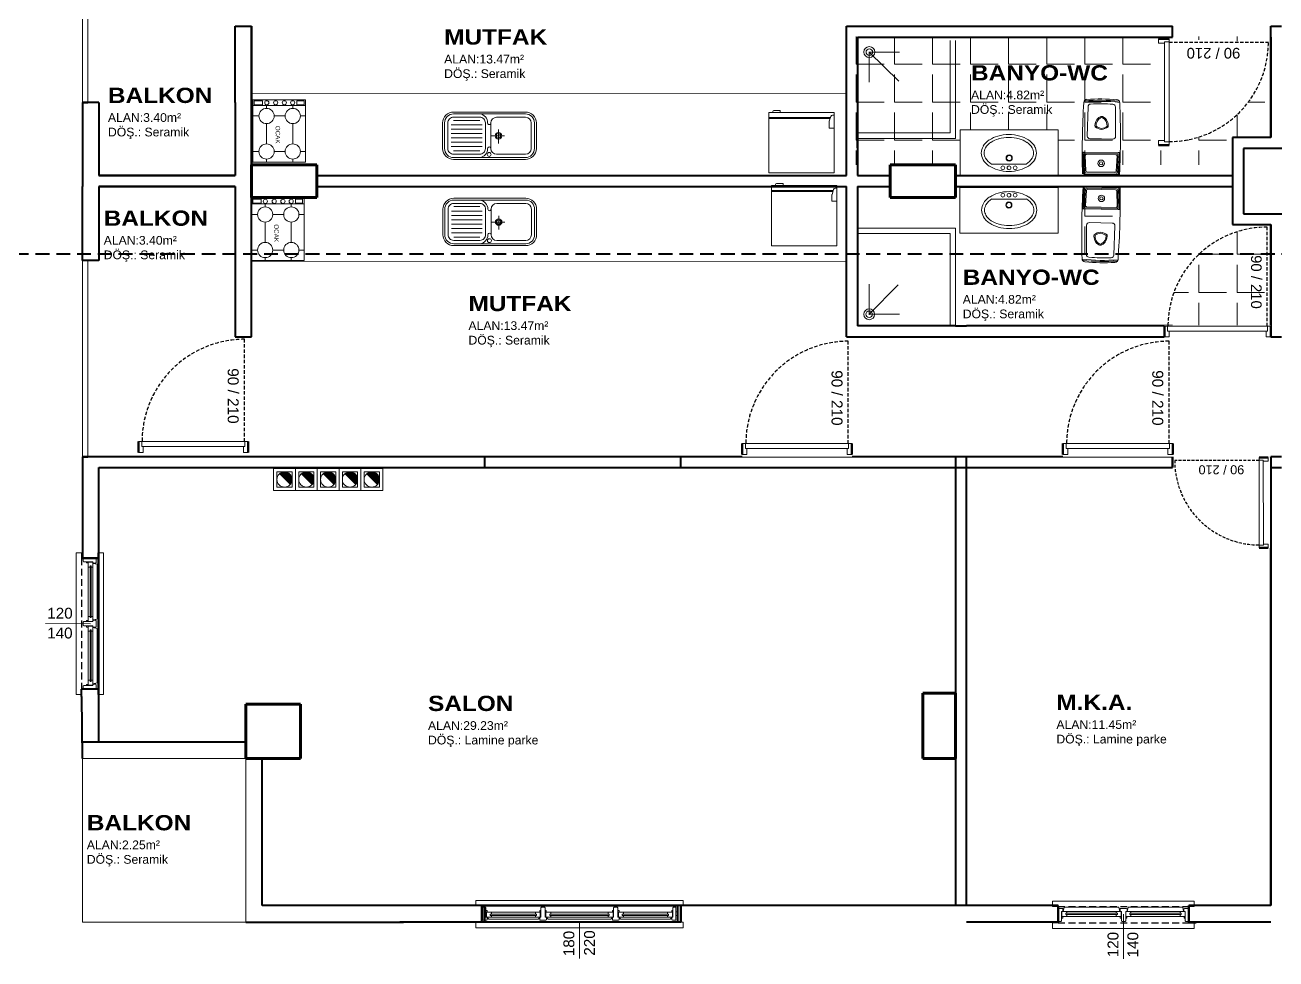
# Model space of a CAD drawing. Header units: millimetres. Extents: x 768 to 14077, y 324 to 18132.
# Drawn here: x 1511 to 2658, y 16490 to 17347 of the extents above; entities that cross this region are included whole.
import ezdxf

# ---------------------------------------------------------------- set-up
doc = ezdxf.new("R2010")
doc.units = ezdxf.units.MM
doc.set_wipeout_variables(frame=1)
for name, pattern in [('DASHDOT', [25.4, 12.7, -6.35, 0, -6.35]), ('HIDDEN', [9.525, 6.35, -3.175]), ('HIDDEN2', [4.7625, 3.175, -1.5875]), ('HIDDENX2', [19.05, 12.7, -6.35])]:
    doc.linetypes.add(name, pattern=pattern)
for name, color, linetype, lineweight in [('DUV', 41, 'Continuous', 50), ('KAPI', 30, 'Continuous', 20), ('SEM_DUVAR1', 136, 'Continuous', 40), ('SEM_KESİK1', 254, 'HIDDENX2', 40), ('SEM_KOLON1', 244, 'Continuous', 60), ('SEM_PENCERE', 133, 'Continuous', 13), ('SEM_TARAMA', 253, 'Continuous', 5), ('SEM_TEFRIS', 225, 'Continuous', 9), ('SEM_YAZI2', 53, 'Continuous', 9), ('ıslak', 190, 'Continuous', 9)]:
    doc.layers.add(name, color=color, linetype=linetype, lineweight=lineweight)
for name, color, linetype in [('KAPI-AC', 9, 'HIDDEN'), ('SANAL', 11, 'HIDDEN'), ('TEXT', 7, 'Continuous')]:
    doc.layers.add(name, color=color, linetype=linetype)
doc.styles.add('KAPıNO', font='arial.ttf')
doc.styles.add('ROMANC', font='arial.ttf', dxfattribs={"height": 0.1})
doc.styles.get("Standard").update_dxf_attribs({"font": 'arial.ttf'})
doc.styles.add('XREF1$0$T4', font='arial.ttf')
pattern_1 = [(0, (-101.855, 15739.52), (0, 34.925), [25.4, -9.525]), (90, (-101.855, 15739.52), (-34.925, 2e-15), [25.4, -9.525])]

# ---------------------------------------------------------------- blocks, each defined once
blk = doc.blocks.new('*U608')
at = {"layer": 'TEXT', "style": 'KAPıNO'}
blk.add_attdef('KB', (8.6, -76.9), '', height=10, rotation=90, dxfattribs=at)
blk.add_wipeout([(-10, -11), (90, -11), (90, 2), (-10, 2)]).dxf.layer = 'KAPI'
at = {"layer": 'DUV'}
for p, q in [((-10, -10), (-10, 0)), ((90, -10), (90, 0))]:
    blk.add_line(p, q, dxfattribs=at)
at = {"layer": 'KAPI'}
for points in [[(-10, 0), (-10, -10), (-7, -10), (-7, -5.5), (-5.7, -5.5), (-5.7, 0)], [(90, 0), (90, -10), (87, -10), (87, -5.5), (85.7, -5.5), (85.7, 0)]]:
    blk.add_lwpolyline(points, close=True, dxfattribs=at)
blk.add_lwpolyline([(-7, -5.5), (-7, -10), (87, -10), (87, -5.5), (-7, -5.5)], dxfattribs=at)
at = {"layer": 'KAPI-AC', "linetype": 'HIDDEN2'}
blk.add_lwpolyline([(-6.7, -10), (-6.7, -103.3, 0.414214), (86.7, -10)], format="xyb", dxfattribs=at)
blk = doc.blocks.new('*U588')
at = {"layer": 'TEXT', "style": 'KAPıNO'}
blk.add_attdef('KB', (8.6, -76.9), '', height=10, rotation=90, dxfattribs=at)
blk.add_wipeout([(-10, -11), (90, -11), (90, 2), (-10, 2)]).dxf.layer = 'KAPI'
at = {"layer": 'DUV'}
for p, q in [((-10, -10), (-10, 0)), ((90, -10), (90, 0))]:
    blk.add_line(p, q, dxfattribs=at)
at = {"layer": 'KAPI'}
for points in [[(-10, 0), (-10, -10), (-7, -10), (-7, -5.5), (-5.7, -5.5), (-5.7, 0)], [(90, 0), (90, -10), (87, -10), (87, -5.5), (85.7, -5.5), (85.7, 0)]]:
    blk.add_lwpolyline(points, close=True, dxfattribs=at)
blk.add_lwpolyline([(-7, -5.5), (-7, -10), (87, -10), (87, -5.5), (-7, -5.5)], dxfattribs=at)
at = {"layer": 'KAPI-AC', "linetype": 'HIDDEN2'}
blk.add_lwpolyline([(-6.7, -10), (-6.7, -103.3, 0.414214), (86.7, -10)], format="xyb", dxfattribs=at)
blk = doc.blocks.new('*U594')
at = {"layer": 'TEXT', "style": 'KAPıNO'}
blk.add_attdef('KB', (81.4, 16.5), '', height=10, rotation=90, dxfattribs=at)
blk.add_wipeout([(90, 1), (-10, 1), (-10, -12), (90, -12)]).dxf.layer = 'KAPI'
at = {"layer": 'DUV'}
for p, q in [((-10, 0), (-10, -10)), ((90, 0), (90, -10))]:
    blk.add_line(p, q, dxfattribs=at)
at = {"layer": 'KAPI'}
for points in [[(-10, -10), (-10, 0), (-7, 0), (-7, -4.5), (-5.7, -4.5), (-5.7, -10)], [(90, -10), (90, 0), (87, 0), (87, -4.5), (85.7, -4.5), (85.7, -10)]]:
    blk.add_lwpolyline(points, close=True, dxfattribs=at)
blk.add_lwpolyline([(87, -4.5), (87, 0), (-7, 0), (-7, -4.5), (87, -4.5)], dxfattribs=at)
at = {"layer": 'KAPI-AC', "linetype": 'HIDDEN2'}
blk.add_lwpolyline([(86.7, 0), (86.7, 93.3, 0.414214), (-6.7, 0)], format="xyb", dxfattribs=at)
blk = doc.blocks.new('*U599')
at = {"layer": 'TEXT', "style": 'KAPıNO'}
blk.add_attdef('KB', (8.6, -76.9), '', height=10, rotation=90, dxfattribs=at)
blk.add_wipeout([(-10, -11), (90, -11), (90, 2), (-10, 2)]).dxf.layer = 'KAPI'
at = {"layer": 'DUV'}
for p, q in [((-10, -10), (-10, 0)), ((90, -10), (90, 0))]:
    blk.add_line(p, q, dxfattribs=at)
at = {"layer": 'KAPI'}
for points in [[(-10, 0), (-10, -10), (-7, -10), (-7, -5.5), (-5.7, -5.5), (-5.7, 0)], [(90, 0), (90, -10), (87, -10), (87, -5.5), (85.7, -5.5), (85.7, 0)]]:
    blk.add_lwpolyline(points, close=True, dxfattribs=at)
blk.add_lwpolyline([(-7, -5.5), (-7, -10), (87, -10), (87, -5.5), (-7, -5.5)], dxfattribs=at)
at = {"layer": 'KAPI-AC', "linetype": 'HIDDEN2'}
blk.add_lwpolyline([(-6.7, -10), (-6.7, -103.3, 0.414214), (86.7, -10)], format="xyb", dxfattribs=at)
blk = doc.blocks.new('*U122')
at = {"layer": 'TEXT', "style": 'KAPıNO'}
blk.add_attdef('KB', (8.6, -76.9), '', height=10, rotation=90, dxfattribs=at)
blk.add_wipeout([(-10, -11), (90, -11), (90, 2), (-10, 2)]).dxf.layer = 'KAPI'
at = {"layer": 'DUV'}
for p, q in [((-10, -10), (-10, 0)), ((90, -10), (90, 0))]:
    blk.add_line(p, q, dxfattribs=at)
at = {"layer": 'KAPI'}
for points in [[(-10, 0), (-10, -10), (-7, -10), (-7, -5.5), (-5.7, -5.5), (-5.7, 0)], [(90, 0), (90, -10), (87, -10), (87, -5.5), (85.7, -5.5), (85.7, 0)]]:
    blk.add_lwpolyline(points, close=True, dxfattribs=at)
blk.add_lwpolyline([(-7, -5.5), (-7, -10), (87, -10), (87, -5.5), (-7, -5.5)], dxfattribs=at)
at = {"layer": 'KAPI-AC', "linetype": 'HIDDEN2'}
blk.add_lwpolyline([(-6.7, -10), (-6.7, -103.3, 0.414214), (86.7, -10)], format="xyb", dxfattribs=at)
blk = doc.blocks.new('*U584')
at = {"layer": 'TEXT', "style": 'KAPıNO'}
blk.add_attdef('KB', (81.4, -76.9), '', height=10, rotation=90, dxfattribs=at)
blk.add_wipeout([(90, -11), (-10, -11), (-10, 2), (90, 2)]).dxf.layer = 'KAPI'
at = {"layer": 'DUV'}
for p, q in [((-10, -10), (-10, 0)), ((90, -10), (90, 0))]:
    blk.add_line(p, q, dxfattribs=at)
at = {"layer": 'KAPI'}
for points in [[(90, 0), (90, -10), (87, -10), (87, -5.5), (85.7, -5.5), (85.7, 0)], [(-10, 0), (-10, -10), (-7, -10), (-7, -5.5), (-5.7, -5.5), (-5.7, 0)]]:
    blk.add_lwpolyline(points, close=True, dxfattribs=at)
blk.add_lwpolyline([(87, -5.5), (87, -10), (-7, -10), (-7, -5.5), (87, -5.5)], dxfattribs=at)
at = {"layer": 'KAPI-AC', "linetype": 'HIDDEN2'}
blk.add_lwpolyline([(86.7, -10), (86.7, -103.3, -0.414214), (-6.7, -10)], format="xyb", dxfattribs=at)
blk = doc.blocks.new('VA')
at = {"layer": 'SANAL'}
for p, q in [((21735.9, 8968.8), (21615.9, 8968.8)), ((21735.9, 8953.8), (21615.9, 8953.8))]:
    blk.add_line(p, q, dxfattribs=at)
at = {"layer": 'SEM_DUVAR1'}
for p, q in [((21615.9, 8953.8), (21615.9, 8968.8)), ((21615.9, 8953.8), (21615.9, 8968.8)), ((21615.9, 8953.8), (21615.9, 8968.8)), ((21615.9, 8953.8), (21615.9, 8968.8)), ((21615.9, 8953.8), (21615.9, 8968.8)), ((21615.9, 8953.8), (21615.9, 8968.8)), ((21735.9, 8953.8), (21735.9, 8968.8)), ((21735.9, 8953.8), (21735.9, 8968.8)), ((21735.9, 8953.8), (21735.9, 8968.8)), ((21735.9, 8953.8), (21735.9, 8968.8)), ((21735.9, 8953.8), (21735.9, 8968.8)), ((21735.9, 8953.8), (21735.9, 8968.8)), ((21735.9, 8953.8), (21735.9, 8968.8))]:
    blk.add_line(p, q, dxfattribs=at)
blk.add_lwpolyline([(21609.1, 8968.8), (21615.9, 8968.8)], dxfattribs=at)
at = {"layer": 'SEM_PENCERE'}
for p, q in [((21611, 8973.8), (21611, 8968.8)), ((21675.8, 8973.8), (21611, 8973.8)), ((21675.8, 8973.8), (21741, 8973.8)), ((21741, 8973.8), (21741, 8968.8)), ((21615.9, 8968.8), (21611, 8968.8)), ((21615.9, 8968.8), (21615.9, 8962.9)), ((21615.9, 8962.9), (21616.2, 8962.9)), ((21615.9, 8962.4), (21615.9, 8953.8)), ((21615.9, 8967.4), (21618.8, 8967.4)), ((21616.2, 8962.9), (21616.2, 8959.9)), ((21619.2, 8966.9), (21618.8, 8967.4)), ((21619.2, 8966.9), (21619.2, 8958.4)), ((21619.2, 8964.4), (21620.2, 8964.4)), ((21619.2, 8962.9), (21619.2, 8964.4)), ((21620.2, 8962.9), (21619.2, 8962.9)), ((21623.4, 8962.9), (21619.4, 8962.9)), ((21619.4, 8962.9), (21619.4, 8958.4)), ((21620.2, 8964.4), (21620.2, 8962.9)), ((21623.4, 8962.9), (21669.6, 8962.9)), ((21623.9, 8962.4), (21623.4, 8962.9)), ((21623.9, 8960.9), (21623.9, 8962.4)), ((21669.1, 8962.4), (21669.6, 8962.9)), ((21669.1, 8960.9), (21669.1, 8962.4)), ((21669.6, 8962.9), (21673.6, 8962.9)), ((21673.8, 8964.4), (21672.8, 8964.4)), ((21672.8, 8964.4), (21672.8, 8962.9)), ((21672.8, 8962.9), (21673.8, 8962.9)), ((21673.6, 8962.9), (21673.6, 8958.4)), ((21673.8, 8966.9), (21674.3, 8967.4)), ((21673.8, 8966.9), (21673.8, 8958.4)), ((21673.8, 8962.9), (21673.8, 8964.4)), ((21675.7, 8967.4), (21674.3, 8967.4)), ((21675.7, 8967.4), (21675.8, 8967.4)), ((21676, 8967.4), (21675.8, 8967.4)), ((21676, 8967.4), (21677.4, 8967.4)), ((21677.8, 8966.9), (21677.4, 8967.4)), ((21677.8, 8966.9), (21677.8, 8958.4)), ((21677.8, 8964.4), (21678.8, 8964.4)), ((21677.8, 8962.9), (21677.8, 8964.4)), ((21678.8, 8962.9), (21677.8, 8962.9)), ((21678, 8962.9), (21678, 8958.4)), ((21682, 8962.9), (21678, 8962.9)), ((21678.8, 8964.4), (21678.8, 8962.9)), ((21728.4, 8962.9), (21682, 8962.9)), ((21682.5, 8962.4), (21682, 8962.9)), ((21682.5, 8960.9), (21682.5, 8962.4)), ((21727.9, 8962.4), (21728.4, 8962.9)), ((21727.9, 8960.9), (21727.9, 8962.4)), ((21728.4, 8962.9), (21732.4, 8962.9)), ((21732.6, 8964.4), (21731.6, 8964.4)), ((21731.6, 8964.4), (21731.6, 8962.9)), ((21731.6, 8962.9), (21732.6, 8962.9)), ((21732.4, 8962.9), (21732.4, 8958.4)), ((21732.6, 8966.9), (21733.2, 8967.4)), ((21732.6, 8966.9), (21732.6, 8958.4)), ((21732.6, 8962.9), (21732.6, 8964.4)), ((21735.9, 8967.4), (21733.2, 8967.4)), ((21735.9, 8962.9), (21735.6, 8962.9)), ((21735.6, 8962.9), (21735.6, 8959.8)), ((21735.9, 8968.8), (21735.9, 8962.9)), ((21735.9, 8962.3), (21735.9, 8953.8)), ((21735.9, 8968.8), (21741, 8968.8)), ((21615.9, 8953.8), (21610.9, 8953.8)), ((21610.9, 8948.8), (21610.9, 8953.8)), ((21616.2, 8959.9), (21615.9, 8959.9)), ((21615.9, 8955.4), (21619.9, 8955.4)), ((21619.2, 8958.4), (21619.9, 8958.4)), ((21619.4, 8958.4), (21623.4, 8958.4)), ((21619.9, 8958.4), (21620.4, 8957.9)), ((21620.4, 8955.9), (21619.9, 8955.4)), ((21620.4, 8957.9), (21620.4, 8955.9)), ((21621.5, 8954.4), (21620.7, 8958.4)), ((21671.5, 8954.4), (21621.5, 8954.4)), ((21622.9, 8959.9), (21622.9, 8960.9)), ((21622.9, 8960.9), (21623.9, 8960.9)), ((21623.9, 8959.9), (21622.9, 8959.9)), ((21623.4, 8958.4), (21623.9, 8958.9)), ((21623.4, 8958.4), (21669.6, 8958.4)), ((21623.9, 8960.9), (21669.1, 8960.9)), ((21623.9, 8959.9), (21669.1, 8959.9)), ((21623.9, 8958.9), (21623.9, 8959.9)), ((21670.1, 8960.9), (21669.1, 8960.9)), ((21669.1, 8958.9), (21669.1, 8959.9)), ((21669.1, 8959.9), (21670.1, 8959.9)), ((21669.6, 8958.4), (21669.1, 8958.9)), ((21673.6, 8958.4), (21669.6, 8958.4)), ((21670.1, 8959.9), (21670.1, 8960.9)), ((21672.4, 8958.4), (21671.5, 8954.4)), ((21673.1, 8958.4), (21672.6, 8957.9)), ((21672.6, 8957.9), (21672.6, 8955.9)), ((21672.6, 8955.9), (21673.1, 8955.4)), ((21673.8, 8958.4), (21673.1, 8958.4)), ((21675.7, 8955.4), (21673.1, 8955.4)), ((21675.7, 8955.4), (21675.8, 8955.4)), ((21675.9, 8955.4), (21675.8, 8955.4)), ((21675.9, 8955.4), (21678.5, 8955.4)), ((21677.8, 8958.4), (21678.5, 8958.4)), ((21678, 8958.4), (21682, 8958.4)), ((21678.5, 8958.4), (21679, 8957.9)), ((21679, 8955.9), (21678.5, 8955.4)), ((21679, 8957.9), (21679, 8955.9)), ((21679.3, 8958.4), (21680.1, 8954.4)), ((21680.1, 8954.4), (21730.4, 8954.4)), ((21681.5, 8959.9), (21681.5, 8960.9)), ((21681.5, 8960.9), (21682.5, 8960.9)), ((21682.5, 8959.9), (21681.5, 8959.9)), ((21682, 8958.4), (21682.5, 8958.9)), ((21728.4, 8958.4), (21682, 8958.4)), ((21727.9, 8960.9), (21682.5, 8960.9)), ((21727.9, 8959.9), (21682.5, 8959.9)), ((21682.5, 8958.9), (21682.5, 8959.9)), ((21728.9, 8960.9), (21727.9, 8960.9)), ((21727.9, 8958.9), (21727.9, 8959.9)), ((21727.9, 8959.9), (21728.9, 8959.9)), ((21728.4, 8958.4), (21727.9, 8958.9)), ((21732.4, 8958.4), (21728.4, 8958.4)), ((21728.9, 8959.9), (21728.9, 8960.9)), ((21730.4, 8954.4), (21731.2, 8958.4)), ((21731.9, 8958.4), (21731.4, 8957.9)), ((21731.4, 8957.9), (21731.4, 8955.9)), ((21731.4, 8955.9), (21731.9, 8955.4)), ((21732.6, 8958.4), (21731.9, 8958.4)), ((21735.9, 8955.4), (21731.9, 8955.4)), ((21735.6, 8959.8), (21735.9, 8959.8)), ((21735.9, 8953.8), (21740.9, 8953.8)), ((21740.9, 8948.8), (21740.9, 8953.8)), ((21610.9, 8948.8), (21740.9, 8948.8))]:
    blk.add_line(p, q, dxfattribs=at)
at = {"layer": 'SEM_TEFRIS'}
blk.add_line((21675.9, 8960.6), (21676, 9001.8), dxfattribs=at)
for s, p in [('140', (21662.3, 9000.4)), ('120', (21680.5, 9000.3))]:
    blk.add_text(s, height=10, rotation=269.9884, dxfattribs=at).set_placement(p)
blk = doc.blocks.new('20FRANSIZ200')
at = {"layer": 'SANAL'}
for p, q in [((233.276, -106.104), (235.076, -106.104)), ((233.276, -106.254), (235.076, -106.254))]:
    blk.add_line(p, q, dxfattribs=at)
at = {"layer": 'SEM_DUVAR1'}
for p, q in [((233.276, -106.104), (233.276, -106.254)), ((235.076, -106.104), (235.076, -106.254))]:
    blk.add_line(p, q, dxfattribs=at)
at = {"layer": 'SEM_PENCERE'}
for p, q in [((233.312, -106.116), (233.291, -106.116)), ((233.291, -106.236), (233.291, -106.116)), ((233.318, -106.122), (233.312, -106.116)), ((233.318, -106.206), (233.318, -106.122)), ((233.822, -106.122), (233.829, -106.116)), ((233.822, -106.206), (233.822, -106.122)), ((233.829, -106.116), (233.842, -106.116)), ((233.856, -106.116), (233.842, -106.116)), ((233.862, -106.122), (233.856, -106.116)), ((233.862, -106.206), (233.862, -106.122)), ((234.489, -106.122), (234.495, -106.116)), ((234.489, -106.206), (234.489, -106.122)), ((234.495, -106.116), (234.509, -106.116)), ((234.523, -106.116), (234.509, -106.116)), ((234.529, -106.122), (234.523, -106.116)), ((234.529, -106.206), (234.529, -106.122)), ((235.034, -106.122), (235.04, -106.116)), ((235.034, -106.206), (235.034, -106.122)), ((235.04, -106.116), (235.061, -106.116)), ((235.061, -106.236), (235.061, -106.116)), ((233.276, -106.16), (233.291, -106.16)), ((233.291, -106.191), (233.276, -106.191)), ((233.291, -106.236), (233.324, -106.236)), ((233.318, -106.206), (233.324, -106.206)), ((233.324, -106.206), (233.329, -106.211)), ((233.329, -106.231), (233.324, -106.236)), ((233.329, -106.211), (233.329, -106.231)), ((233.363, -106.161), (233.778, -106.161)), ((233.363, -106.206), (233.778, -106.206)), ((233.368, -106.181), (233.772, -106.181)), ((233.368, -106.191), (233.772, -106.191)), ((233.817, -106.206), (233.812, -106.211)), ((233.812, -106.211), (233.812, -106.231)), ((233.812, -106.231), (233.816, -106.236)), ((233.842, -106.236), (233.816, -106.236)), ((233.822, -106.206), (233.817, -106.206)), ((233.842, -106.236), (233.868, -106.236)), ((233.862, -106.206), (233.868, -106.206)), ((233.868, -106.206), (233.873, -106.211)), ((233.873, -106.231), (233.868, -106.236)), ((233.873, -106.211), (233.873, -106.231)), ((233.907, -106.206), (234.444, -106.206)), ((233.908, -106.161), (234.444, -106.161)), ((233.912, -106.181), (234.439, -106.181)), ((233.912, -106.191), (234.439, -106.191)), ((234.176, -106.254), (234.176, -106.587)), ((234.483, -106.206), (234.478, -106.211)), ((234.478, -106.211), (234.478, -106.231)), ((234.478, -106.231), (234.483, -106.236)), ((234.489, -106.206), (234.483, -106.206)), ((234.509, -106.236), (234.483, -106.236)), ((234.509, -106.236), (234.535, -106.236)), ((234.529, -106.206), (234.535, -106.206)), ((234.535, -106.206), (234.54, -106.211)), ((234.54, -106.231), (234.535, -106.236)), ((234.54, -106.211), (234.54, -106.231)), ((234.989, -106.161), (234.574, -106.161)), ((234.989, -106.206), (234.574, -106.206)), ((234.984, -106.181), (234.579, -106.181)), ((234.984, -106.191), (234.579, -106.191)), ((235.028, -106.206), (235.023, -106.211)), ((235.023, -106.211), (235.023, -106.231)), ((235.023, -106.231), (235.028, -106.236)), ((235.034, -106.206), (235.028, -106.206)), ((235.061, -106.236), (235.028, -106.236)), ((235.076, -106.16), (235.061, -106.16)), ((235.061, -106.191), (235.076, -106.191))]:
    blk.add_line(p, q, dxfattribs=at)
for points in [[(233.318, -106.161), (233.328, -106.161), (233.328, -106.146), (233.318, -106.146)], [(233.323, -106.206), (233.363, -106.206), (233.368, -106.201), (233.368, -106.191), (233.358, -106.191), (233.358, -106.181), (233.368, -106.181), (233.368, -106.166), (233.363, -106.161), (233.323, -106.161)], [(233.817, -106.206), (233.777, -106.206), (233.772, -106.201), (233.772, -106.191), (233.782, -106.191), (233.782, -106.181), (233.772, -106.181), (233.772, -106.166), (233.777, -106.161), (233.817, -106.161)], [(233.822, -106.161), (233.812, -106.161), (233.812, -106.146), (233.822, -106.146)], [(233.862, -106.161), (233.872, -106.161), (233.872, -106.146), (233.862, -106.146)], [(233.867, -106.206), (233.908, -106.206), (233.912, -106.201), (233.912, -106.191), (233.903, -106.191), (233.903, -106.181), (233.912, -106.181), (233.912, -106.166), (233.907, -106.161), (233.867, -106.161)], [(234.484, -106.206), (234.444, -106.206), (234.439, -106.201), (234.439, -106.191), (234.449, -106.191), (234.449, -106.181), (234.439, -106.181), (234.439, -106.166), (234.444, -106.161), (234.484, -106.161)], [(234.489, -106.161), (234.479, -106.161), (234.479, -106.146), (234.489, -106.146)], [(234.529, -106.161), (234.539, -106.161), (234.539, -106.146), (234.529, -106.146)], [(234.534, -106.206), (234.574, -106.206), (234.579, -106.201), (234.579, -106.191), (234.569, -106.191), (234.569, -106.181), (234.579, -106.181), (234.579, -106.166), (234.574, -106.161), (234.534, -106.161)], [(235.029, -106.206), (234.989, -106.206), (234.984, -106.201), (234.984, -106.191), (234.994, -106.191), (234.994, -106.181), (234.984, -106.181), (234.984, -106.166), (234.989, -106.161), (235.029, -106.161)], [(235.034, -106.161), (235.024, -106.161), (235.024, -106.146), (235.034, -106.146)]]:
    blk.add_lwpolyline(points, close=True, dxfattribs=at)
for points in [[(233.329, -106.211), (233.344, -106.226), (233.797, -106.226), (233.812, -106.211)], [(233.873, -106.211), (233.888, -106.226), (234.463, -106.226), (234.478, -106.211)], [(235.023, -106.211), (235.008, -106.226), (234.555, -106.226), (234.54, -106.211)]]:
    blk.add_lwpolyline(points, dxfattribs=at)
at = {"layer": 'SEM_TEFRIS'}
for p, q in [((235.126, -106.054), (233.226, -106.054)), ((233.226, -106.104), (233.226, -106.054)), ((233.276, -106.104), (233.226, -106.104)), ((235.076, -106.104), (235.126, -106.104)), ((235.126, -106.104), (235.126, -106.054)), ((233.276, -106.254), (233.226, -106.254)), ((233.226, -106.254), (233.226, -106.304)), ((235.076, -106.254), (235.126, -106.254)), ((235.126, -106.254), (235.126, -106.304)), ((235.126, -106.304), (233.226, -106.304))]:
    blk.add_line(p, q, dxfattribs=at)
blk = doc.blocks.new('SDHFJG')
at = {"layer": 'SEM_TEFRIS', "xscale": 99.99999999999999, "yscale": 99.99999999999999, "zscale": 99.99999999999999, "rotation": 179.9994813892329}
blk.add_blockref('20FRANSIZ200', (29547.7, 1031.9), dxfattribs=at)
at = {"layer": 'SEM_PENCERE', "style": 'ROMANC'}
for s, p in [('220', (6116, 11688.2)), ('180', (6134.9, 11688.7))]:
    blk.add_text(s, height=10, rotation=269.9351, dxfattribs=at).set_placement(p)
blk = doc.blocks.new('BUZDLB')
for p, q in [((-31.6, 29.2), (33.4, 29.2)), ((-31.6, -30.8), (-31.6, 29.2)), ((33.4, 29.2), (33.4, -30.8)), ((29.3, -24.8), (-31.6, -24.8)), ((28.4, -21.5), (28.4, -15.8)), ((28.5, -22.1), (30, -26.9)), ((28.9, -15.3), (33.4, -15.3)), ((33.4, -15.3), (33.4, -28.3)), ((29.5, -25.3), (-31.6, -25.3)), ((29.6, -25.8), (-31.6, -25.8)), ((33.4, -30.8), (-31.6, -30.8)), ((-27.6, -30.8), (-27.6, -31.8)), ((-26.6, -32.8), (-20.1, -32.8)), ((-20.1, -32.8), (-20.1, -30.8)), ((33.4, -28.3), (31.9, -28.3))]:
    blk.add_line(p, q)
for centre, radius, start, end in [((28.9, -15.8), 0.5, 90, 180), ((30.4, -21.5), 2, 180, 197.1027), ((-26.6, -31.8), 1, 180, 270), ((-21.1, -31.8), 1, 270, 270), ((31.9, -26.3), 2, 197.1027, 270)]:
    blk.add_arc(centre, radius, start, end)
blk = doc.blocks.new('A$C606C10CA')
at = {"layer": 'SEM_TEFRIS'}
for p, q in [((0, 48.3), (0, 0)), ((57, 48.3), (0, 48.3)), ((0.7, 47), (0.7, 40.4)), ((4.4, 47), (0.7, 47)), ((4.4, 47), (4.4, 40.4)), ((5, 48.3), (5, 0)), ((14.7, 43.6), (14.7, 48.3)), ((47.3, 43.6), (47.3, 48.3)), ((57, 48.3), (57, 0)), ((57, 48.3), (57, 0)), ((4.4, 40.4), (0.7, 40.4)), ((5, 36.6), (7.7, 36.6)), ((21.7, 36.6), (40.3, 36.6)), ((54.3, 36.6), (57, 36.6)), ((14.7, 19.6), (14.7, 29.6)), ((47.3, 19.6), (47.3, 29.6)), ((5, 12.6), (7.7, 12.6)), ((21.7, 12.6), (40.3, 12.6)), ((54.3, 12.6), (57, 12.6)), ((57, 0), (0, 0)), ((0.7, 1.2), (0.7, 8.9)), ((4.4, 8.9), (0.7, 8.9)), ((4.4, 1.2), (0.7, 1.2)), ((4.4, 1.2), (4.4, 8.9)), ((14.7, 0), (14.7, 5.6)), ((47.3, 0), (47.3, 5.6))]:
    blk.add_line(p, q, dxfattribs=at)
for centre, radius in [((2.6, 36.5), 1.94), ((14.7, 36.6), 7), ((47.3, 36.6), 7), ((2.6, 28.9), 1.94), ((2.6, 20.9), 1.94), ((2.6, 12.8), 1.94), ((14.7, 12.6), 7), ((47.3, 12.6), 7)]:
    blk.add_circle(centre, radius, dxfattribs=at)
at = {"layer": 'SEM_TEFRIS', "style": 'XREF1$0$T4'}
blk.add_text('OCAK', height=4.12, dxfattribs=at).set_placement((23.7, 20.9))
blk = doc.blocks.new('Tekab45')
for p, q in [((-33, 35.7), (-9, 35.7)), ((6.5, 38.7), (33, 38.7)), ((-35.2, 31.7), (-6.8, 31.7)), ((-35.2, 27.7), (-6.8, 27.7)), ((-35.2, 23.7), (-6.8, 23.7)), ((1.2, 33.5), (1.2, 10)), ((38.2, 33.5), (38.2, 10)), ((-35.2, 19.7), (-6.8, 19.7)), ((-35.2, 15.7), (-6.8, 15.7)), ((-35.2, 11.7), (-6.8, 11.7)), ((-9, 7.7), (-33, 7.7)), ((33, 4.7), (6.5, 4.7))]:
    blk.add_line(p, q)
at = {"linetype": 'DASHDOT'}
for p, q in [((8.2, 28.8), (8.2, 14.8)), ((1.2, 21.8), (15.2, 21.8))]:
    blk.add_line(p, q, dxfattribs=at)
for points in [[(-33, 43.5), (33, 43.5, -0.414214), (43, 33.5), (43, 10, -0.414214), (33, 0), (-33, 0, -0.414214), (-43, 10), (-43, 33.5, -0.414214)], [(-33, 41.7), (33, 41.7, -0.414214), (41.2, 33.5), (41.2, 10, -0.414214), (33, 1.7), (-33, 1.7, -0.414214), (-41.2, 10), (-41.2, 33.5, -0.414214)], [(-38.2, 33.5, -0.414214), (-33, 38.7), (-9, 38.7, -0.414214), (-3.8, 33.5), (-3.8, 10, -0.414214), (-9, 4.7), (-33, 4.7, -0.414214), (-38.2, 10)]]:
    blk.add_lwpolyline(points, format="xyb", close=True)
at = {"linetype": 'Continuous'}
for centre, radius in [((-0.3, 38.9), 1.8), ((8.2, 21.8), 3), ((8.2, 21.8), 2)]:
    blk.add_circle(centre, radius, dxfattribs=at)
for centre, radius, start, end in [((-9.8, 33.7), 8.08, 358.5057, 84.1115), ((6.5, 33.5), 5.25, 90, 180), ((33, 33.5), 5.25, 0, 90), ((-0.2, 33.5), 1.5, 177.4793, 0), ((-0.2, 10), 1.5, 0, 182.5207), ((-9.8, 9.8), 8.08, 275.8885, 1.4943), ((6.5, 10), 5.25, 180, 270), ((33, 10), 5.25, 270, 0)]:
    blk.add_arc(centre, radius, start, end)
blk = doc.blocks.new('lavabo24')
at = {"layer": 'SEM_TEFRIS'}
for p, q in [((15, -42), (15, 0)), ((15, 0), (105, 0)), ((105, 0), (105, -42)), ((76, -10.6), (44.4, -10.6)), ((105, -42), (15, -42))]:
    blk.add_line(p, q, dxfattribs=at)
for centre, radius in [((54.4, -7.1), 1.76), ((60, -7.1), 1.76), ((65.7, -7.1), 1.76), ((59.9, -16.1), 2.84), ((59.9, -16.1), 2.39)]:
    blk.add_circle(centre, radius, dxfattribs=at)
for centre, radius, start, end in [((53, -24.8), 19.4, 123.8347, 148.2866), ((53, -24.8), 16.7, 121.3767, 148.2866), ((57.4, -31.3), 27.1, 105.5176, 123.8347), ((60.2, -41.5), 37.7, 90, 105.5176), ((60.2, -41.5), 37.7, 74.4824, 90), ((63, -31.3), 27.1, 56.1653, 74.4824), ((67.4, -24.8), 16.7, 31.7134, 58.6233), ((67.4, -24.8), 19.4, 31.7134, 56.1653), ((46.5, -20.7), 11.6, 148.2866, 180), ((46.5, -20.7), 11.6, 180, 211.7134), ((46.5, -20.7), 8.94, 148.2866, 180), ((46.5, -20.7), 8.94, 180, 211.7134), ((73.9, -20.7), 8.94, 0, 31.7134), ((73.9, -20.7), 8.94, 328.2866, 0), ((73.9, -20.7), 11.6, 0, 31.7134), ((73.9, -20.7), 11.6, 328.2866, 0), ((53, -16.7), 19.4, 211.7134, 236.1653), ((53, -16.7), 16.7, 211.7134, 236.1653), ((57.4, -10.2), 27.1, 236.1653, 254.4824), ((57.4, -10.2), 24.4, 236.1653, 254.4824), ((60.2, 0), 35, 254.4824, 270), ((60.2, 0), 35, 270, 285.5176), ((63, -10.2), 24.4, 285.5176, 303.8347), ((63, -10.2), 27.1, 285.5176, 303.8347), ((67.4, -16.7), 16.7, 303.8347, 328.2866), ((67.4, -16.7), 19.4, 303.8347, 328.2866), ((60.2, 0), 37.7, 254.4824, 270), ((60.2, 0), 37.7, 270, 285.5176)]:
    blk.add_arc(centre, radius, start, end, dxfattribs=at)
blk = doc.blocks.new('fdsfsd')
at = {"layer": 'SEM_TEFRIS'}
for p, q in [((6140, 1099.8), (6139.6, 1072.9)), ((6152.9, 1091), (6152.3, 1091)), ((6165.2, 1099.8), (6165.6, 1072.9)), ((6152.6, 1090), (6152.5, 1090)), ((6152.6, 1090), (6152.6, 1090)), ((6152.6, 1070.4), (6142.1, 1070.4)), ((6152.6, 1070.4), (6163.1, 1070.4)), ((6135.1, 1057), (6136, 1039)), ((6135.9, 1057), (6136.8, 1039)), ((6169, 1058), (6136.1, 1058)), ((6137, 1056), (6137.8, 1040)), ((6167.2, 1057), (6138, 1057)), ((6166.1, 1056), (6139, 1056)), ((6168.2, 1056), (6167.4, 1040)), ((6169.2, 1057), (6168.3, 1039)), ((6170, 1057), (6169.1, 1039)), ((6138, 1055), (6138.7, 1041)), ((6167.1, 1055), (6166.4, 1041)), ((6168.1, 1038), (6137, 1038)), ((6166.4, 1039), (6138.8, 1039)), ((6165.4, 1040), (6139.7, 1040))]:
    blk.add_line(p, q, dxfattribs=at)
for radius in [3, 1.5]:
    blk.add_circle((6152.6, 1048), radius, dxfattribs=at)
for centre, radius, start, end in [((6868.5, 1065.2), 733.4, 176.9871, 182.1212), ((6139.1, 1103.6), 3, 94.2993, 176.9871), ((6152.6, 923.7), 181.2, 84.7844, 95.2156), ((6152.6, 923.7), 182.2, 84.9422, 95.0578), ((6152.6, 923.7), 183.4, 85.7007, 94.2993), ((6142.5, 1099.8), 2.5, 93.2914, 179.2456), ((6152.6, 923.7), 178.9, 90, 93.2914), ((6152.6, 923.7), 178.9, 86.7086, 90), ((6162.7, 1099.8), 2.5, 0.7544, 86.7086), ((6166.1, 1103.6), 3, 3.0129, 85.7007), ((5436.7, 1065.2), 733.4, 357.8788, 3.0129), ((6155.6, 1082.8), 9.05, 118.051, 188.5277), ((6152.3, 1089), 2, 90, 118.051), ((6152.9, 1089), 2, 61.949, 90), ((6149.6, 1082.8), 9.05, 351.4723, 61.949), ((6154, 1091.2), 12.2, 232.967, 263.4544), ((6155.6, 1082.8), 8.05, 121.1533, 185.6173), ((6154, 1091.2), 11.2, 235.0999, 262.8651), ((6152.5, 1088), 2, 90, 123.533), ((6152.6, 1088), 2, 56.467, 90), ((6151.2, 1091.2), 11.2, 277.1349, 304.9001), ((6151.2, 1091.2), 12.2, 276.5456, 307.033), ((6149.6, 1082.8), 8.05, 354.3827, 58.8467), ((6142.1, 1072.9), 2.5, 179.2456, 270), ((6163.1, 1072.9), 2.5, 270, 0.7544), ((6136.1, 1057), 1, 90, 182.8624), ((6136.9, 1057), 1, 90, 182.8624), ((6138, 1056), 1, 90, 182.8624), ((6139, 1055), 1, 90, 182.8624), ((6166.1, 1055), 1, 357.1376, 90), ((6167.2, 1056), 1, 357.1376, 90), ((6168.2, 1057), 1, 357.1376, 90), ((6169, 1057), 1, 357.1376, 90), ((6137, 1039), 1, 182.8624, 270), ((6137.8, 1039), 1, 182.8624, 270), ((6138.8, 1040), 1, 182.8624, 270), ((6139.7, 1041), 1, 182.8624, 270), ((6165.4, 1041), 1, 270, 357.1376), ((6166.4, 1040), 1, 270, 357.1376), ((6167.3, 1039), 1, 270, 357.1376), ((6168.1, 1039), 1, 270, 357.1376)]:
    blk.add_arc(centre, radius, start, end, dxfattribs=at)
blk = doc.blocks.new('banyo')
at = {"layer": 'SEM_TEFRIS'}
for p, q in [((2376.1, 1421.2), (2466.1, 1421.2)), ((2376.1, 1416.2), (2461.1, 1416.2)), ((2461.1, 1416.2), (2461.1, 1331.2)), ((2466.1, 1421.2), (2466.1, 1331.2)), ((2386.8, 1341.6), (2386.8, 1369.6)), ((2386.8, 1342), (2413.5, 1369.2)), ((2386.8, 1342), (2414.5, 1342))]:
    blk.add_line(p, q, dxfattribs=at)
blk.add_circle((2386.8, 1342), 3, dxfattribs=at)

msp = doc.modelspace()

# ---------------------------------------------------------------- hatches: boundary and pattern name
at = {"layer": 'SEM_TARAMA'}
h = msp.add_hatch(dxfattribs=at)
h.set_pattern_fill('ANGLE', color=256, scale=5)
h.set_pattern_definition(pattern_1)
h.paths.add_polyline_path([(2515, 17218.8), (2618.2, 17218.8), (2618.2, 17243.8), (2653.2, 17243.8), (2653.2, 17345.8), (2264.2, 17345.8), (2264.2, 17218.8), (2368.2, 17218.8), (2368.2, 17250.8), (2458.2, 17250.8), (2458.2, 17218.8), (2480.4, 17218.8, -0.020422), (2481.9, 17278.6, -0.044739), (2514.7, 17278.3, -0.020292)])
h.paths.add_polyline_path([(2514.6, 17209.9), (2480.5, 17210.3, -0.023299), (2481.9, 17278.6, -0.044739), (2514.7, 17278.3, -0.023299)])
h.paths.add_polyline_path([(2498, 17252.2, 0.121744), (2503, 17254, 0.288938), (2499.3, 17261.8, 0.147369), (2498.2, 17262.1, 0.194406), (2496.9, 17262.9, 0.317587), (2492.1, 17253.6, 0.139126)], flags=0)
h.paths.add_polyline_path([(2548.3, 17334.4), (2561, 17334.4), (2651.1, 17331.1, -0.411079), (2561, 17240.1), (2561, 17236.8), (2548.3, 17236.8)], flags=16)
h.paths.add_polyline_path([(2548.3, 17334.4), (2561, 17334.4), (2561, 17236.8), (2548.3, 17236.8)], flags=0)
h.paths.add_polyline_path([(2493, 17254.2, 0.120845), (2498, 17251.2, 0.133817), (2504, 17253.5, 0.317587), (2499.4, 17262.9, 0.123011), (2498.4, 17263.1, 0.263584), (2497, 17261.8, 0.288938)], flags=0)
h.paths.add_polyline_path([(2488, 17274.5, 0.393679), (2485.6, 17272.1), (2485, 17245.1, 0.418072), (2487.4, 17242.6), (2497.9, 17242.5), (2508.4, 17242.4, 0.418075), (2510.9, 17244.9), (2510.9, 17271.8, 1.230348), (2508.8, 17277.6, 0.028828)], flags=16)
h.paths.add_polyline_path([(2274.2, 17247.9), (2274.2, 17242.9), (2274.1, 17234.3), (2274.1, 17247.9)], flags=16)
h.paths.add_polyline_path([(2280, 17322.2, -1), (2290, 17322.2, -1)], flags=16)
h.paths.add_polyline_path([(2561, 17240.1, 0.411079), (2651.1, 17331.1), (2627.8, 17331.1), (2627.8, 17313.6), (2573.5, 17313.6), (2573.5, 17331.1), (2561, 17331.1)], flags=0)
h.paths.add_polyline_path([(2371.9, 17257.9), (2501.4, 17257.9), (2501.4, 17330.1), (2371.9, 17330.1)], flags=24)
h = msp.add_hatch(dxfattribs=at)
h.set_pattern_fill('ANGLE', color=256, scale=5)
h.set_pattern_definition(pattern_1)
h.paths.add_polyline_path([(2632.4, 17138.3), (2632.4, 17084), (2647.5, 17084), (2647.5, 17138.3)], flags=17)
h.paths.add_polyline_path([(2512.9, 17129.3, -0.044739), (2480.2, 17130, -0.023299), (2481, 17198.3), (2515.1, 17197.5, -0.023299)])
h.paths.add_polyline_path([(2513.3, 17177.6), (2513.3, 17177.6), (2513.3, 17178.6), (2513.1, 17178.6, 2.414214), (2514.1, 17179.6), (2513.3, 17179.6, -1)], flags=16)
h.paths.add_polyline_path([(2497.9, 17189.5), (2496.1, 17190.5, -0.602473), (2500.8, 17188, -0.902392)], flags=16)
h.paths.add_polyline_path([(2514.3, 17178.6), (2515.1, 17178.6), (2511.8, 17194.7, 0.399656), (2510.9, 17195.6), (2485.2, 17196.2, 0.399656), (2484.1, 17195.3), (2482.7, 17189.6), (2482, 17179.8, -0.689898), (2480.9, 17178.3), (2482.3, 17197.3, -0.999989), (2484.3, 17197.2), (2484.2, 17196.2), (2512.8, 17195.6, 0.428923), (2513.8, 17196.6)], flags=16)
h.paths.add_polyline_path([(2502.1, 17153.9, 0.121744), (2497.1, 17155.9, 0.121744), (2492.1, 17154.1, 0.288938), (2495.8, 17146.3, 0.340954)], flags=0)
h.paths.add_polyline_path([(2498.1, 17145.2, 0.317587), (2503, 17154.4, 0.133817), (2497.2, 17156.9, 0.133817), (2491.2, 17154.6, 0.317587), (2495.7, 17145.2, 0.123011), (2496.6, 17145, 0.203298)], flags=0)
h.paths.add_polyline_path([(2506.9, 17133.5, 0.393679), (2509.3, 17135.9), (2510.3, 17162.8, 0.418072), (2507.8, 17165.4), (2497.3, 17165.6), (2486.9, 17165.8, 0.418075), (2484.3, 17163.3), (2484.1, 17136.4, 1.230348), (2486.1, 17130.6, 0.028828)], flags=16)
h.paths.add_polyline_path([(2485.9, 17131.6, -1.144365), (2480.7, 17134.5, 0.022378), (2496.6, 17133.4, 0.022378), (2512.6, 17133.8, -1.144365), (2507.3, 17131.2, -0.029532)], flags=16)
h.paths.add_polyline_path([(2632.4, 17138.3), (2650, 17138.3), (2650, 17161.6, 0.411079), (2558.9, 17071.5), (2650, 17071.5), (2650, 17084), (2632.4, 17084)])
h.paths.add_polyline_path([(2364.2, 17070.2), (2493.8, 17070.2), (2493.8, 17142.4), (2364.2, 17142.4)], flags=9)
at = {"layer": 'SEM_TEFRIS'}
h = msp.add_hatch(color=256, dxfattribs=at)
h.dxf.hatch_style = 1
h.paths.add_polyline_path([(1748.6, 16936.9, 0.198912), (1743.6, 16934.9), (1753.5, 16925, 0.668179)])
h = msp.add_hatch(color=256, dxfattribs=at)
h.dxf.hatch_style = 1
h.paths.add_polyline_path([(1768.6, 16936.9, 0.198912), (1763.6, 16934.9), (1773.5, 16925, 0.668179)])
h = msp.add_hatch(color=256, dxfattribs=at)
h.dxf.hatch_style = 1
h.paths.add_polyline_path([(1788.6, 16936.9, 0.198912), (1783.6, 16934.9), (1793.5, 16925, 0.668179)])
h = msp.add_hatch(color=256, dxfattribs=at)
h.dxf.hatch_style = 1
h.paths.add_polyline_path([(1808.6, 16936.9, 0.198912), (1803.6, 16934.9), (1813.5, 16925, 0.668179)])
h = msp.add_hatch(color=256, dxfattribs=at)
h.dxf.hatch_style = 1
h.paths.add_polyline_path([(1828.6, 16936.9, 0.198912), (1823.6, 16934.9), (1833.5, 16925, 0.668179)])

# ---------------------------------------------------------------- linework, layer by layer
at = {"layer": 'SEM_DUVAR1'}
for p, q in [((1703.2, 17345.8), (1718.2, 17345.8)), ((1703.2, 17275.8), (1703.2, 17345.8)), ((1718.2, 17060.8), (1718.2, 17345.8)), ((1718.2, 17345.8), (1718.2, 17275.8)), ((1718.2, 17345.8), (1718.2, 17208.8)), ((2264.2, 17345.8), (2364.2, 17345.8)), ((2264.2, 17208.8), (2264.2, 17345.8)), ((2264.2, 17345.8), (2274.2, 17345.8)), ((2364.2, 17345.8), (2374.2, 17345.8)), ((2374.2, 17345.8), (2563.2, 17345.8)), ((2563.2, 17335.8), (2563.2, 17345.8)), ((2653.2, 17345.8), (2663.2, 17345.8)), ((2653.2, 17243.8), (2653.2, 17345.8)), ((2274.2, 17335.8), (2274.2, 17208.8)), ((2274.2, 17335.8), (2364.2, 17335.8)), ((2364.2, 17335.8), (2374.2, 17335.8)), ((2374.2, 17335.8), (2563.2, 17335.8)), ((2653.2, 17335.8), (2653.2, 17243.8)), ((1563.2, 17275.8), (1563.2, 17198.8)), ((1578.2, 17275.8), (1563.2, 17275.8)), ((1563.2, 17275.8), (1568.2, 17275.8)), ((1578.2, 17275.8), (1578.2, 17208.8)), ((1703.2, 17275.8), (1703.2, 17208.8)), ((1718.2, 17130.8), (1718.2, 17275.8)), ((2653.2, 17243.8), (2618.2, 17243.8)), ((2618.2, 17243.8), (2618.2, 17163.8)), ((2653.2, 17233.8), (2628.2, 17233.8)), ((2628.2, 17233.8), (2628.2, 17208.8)), ((2653.2, 17233.8), (2628.2, 17233.8)), ((2688.2, 17233.8), (2628.2, 17233.8)), ((1703.2, 17208.8), (1578.2, 17208.8)), ((1578.2, 17208.8), (1703.2, 17208.8)), ((1778.2, 17208.8), (2264.2, 17208.8)), ((2274.2, 17208.8), (2304.2, 17208.8)), ((2364.2, 17208.8), (2374.2, 17208.8)), ((2374.2, 17208.8), (2618.2, 17208.8)), ((2628.2, 17208.8), (2628.2, 17173.8)), ((1563.2, 17198.8), (1563.2, 17198.8)), ((1563.2, 17198.8), (1563.2, 17198.8)), ((1563.2, 17198.8), (1563.2, 17198.8)), ((1563.2, 17130.8), (1563.2, 17198.8)), ((1578.2, 17198.8), (1578.2, 17130.8)), ((1703.2, 17198.8), (1578.2, 17198.8)), ((1703.2, 17198.8), (1578.2, 17198.8)), ((1578.2, 17198.8), (1703.2, 17198.8)), ((1703.2, 17198.8), (1703.2, 17130.8)), ((1718.2, 17060.8), (1718.2, 17198.8)), ((1778.2, 17198.8), (2264.2, 17198.8)), ((2264.2, 17060.8), (2264.2, 17198.8)), ((2274.2, 17198.8), (2304.2, 17198.8)), ((2274.2, 17198.8), (2274.2, 17070.8)), ((2364.2, 17198.8), (2374.2, 17198.8)), ((2374.2, 17198.8), (2618.2, 17198.8)), ((2628.2, 17198.8), (2628.2, 17183.8)), ((2628.2, 17183.8), (2628.2, 17173.8)), ((2628.2, 17173.8), (2653.2, 17173.8)), ((2628.2, 17173.8), (2688.2, 17173.8)), ((2618.2, 17163.8), (2653.2, 17163.8)), ((2653.2, 17163.8), (2653.2, 17070.8)), ((2653.2, 17060.8), (2653.2, 17163.8)), ((1578.2, 17130.8), (1563.2, 17130.8)), ((1703.2, 17130.8), (1703.2, 17060.8)), ((1718.2, 17060.8), (1718.2, 17130.8)), ((2364.2, 17070.8), (2274.2, 17070.8)), ((2364.2, 17070.8), (2374.2, 17070.8)), ((2563.2, 17070.8), (2374.2, 17070.8)), ((2563.2, 17060.8), (2563.2, 17070.8)), ((2653.2, 17070.8), (2653.2, 17060.8)), ((1703.2, 17060.8), (1718.2, 17060.8)), ((1703.2, 17060.8), (1718.2, 17060.8)), ((1703.2, 17060.8), (1718.2, 17060.8)), ((2264.2, 17060.8), (2364.2, 17060.8)), ((2364.2, 17060.8), (2374.2, 17060.8)), ((2374.2, 17060.8), (2563.2, 17060.8)), ((2653.2, 17060.8), (2663.2, 17060.8)), ((1563.2, 16950.8), (1563.2, 16940.8)), ((1578.2, 16950.8), (1563.2, 16950.8)), ((1563.2, 16950.8), (1568.2, 16950.8)), ((1563.2, 16950.8), (1563.2, 16857.8)), ((2563.2, 16950.8), (1578.2, 16950.8)), ((1932.2, 16940.8), (1932.2, 16950.8)), ((2112.2, 16940.8), (2112.2, 16950.8)), ((2364.2, 16950.8), (2364.2, 16538.8)), ((2374.2, 16538.8), (2374.2, 16950.8)), ((2563.2, 16950.8), (2563.2, 16940.8)), ((2563.2, 16940.8), (2563.2, 16950.8)), ((2663.2, 16950.8), (2653.2, 16950.8)), ((2653.2, 16950.8), (2653.2, 16538.8)), ((2653.2, 16538.8), (2653.2, 16950.8)), ((1578.2, 16940.8), (2563.2, 16940.8)), ((1578.2, 16925.8), (1578.2, 16940.8)), ((2653.2, 16940.8), (2663.2, 16940.8)), ((1578.2, 16688.8), (1578.2, 16925.8)), ((1563.2, 16857.8), (1573.2, 16857.8)), ((1573.2, 16857.8), (1578.2, 16857.8)), ((1563.2, 16673.8), (1562.5, 16730.8)), ((1578.2, 16688.8), (1563.2, 16688.8)), ((1713.2, 16688.8), (1578.2, 16688.8)), ((1763.2, 16673.8), (1713.2, 16673.8)), ((1728.2, 16538.8), (1728.2, 16673.8)), ((2158.2, 16538.8), (1728.2, 16538.8)), ((1932.2, 16538.8), (1728.2, 16538.8)), ((1932.2, 16523.8), (1932.2, 16538.8)), ((1932.2, 16523.8), (1932.2, 16538.8)), ((2380.2, 16538.8), (2034.2, 16538.8)), ((2458.2, 16538.8), (2112.2, 16538.8)), ((2112.2, 16538.8), (2112.2, 16523.8)), ((2112.2, 16523.8), (2112.2, 16538.8)), ((2458.2, 16538.8), (2158.2, 16538.8)), ((2458.2, 16538.8), (2374.2, 16538.8)), ((2458.2, 16538.8), (2380.2, 16538.8)), ((2458.2, 16523.8), (2458.2, 16538.8)), ((2458.2, 16523.8), (2458.2, 16538.8)), ((2653.2, 16538.8), (2578.2, 16538.8)), ((2653.2, 16538.8), (2578.2, 16538.8)), ((2653.2, 16538.8), (2578.2, 16538.8)), ((2653.2, 16538.8), (2578.2, 16538.8)), ((2578.2, 16533.8), (2578.2, 16538.8)), ((2578.2, 16523.8), (2578.2, 16533.8)), ((1713.2, 16523.8), (1857.8, 16523.8)), ((2034.2, 16523.8), (1854.2, 16523.8)), ((2112.2, 16523.8), (1932.2, 16523.8)), ((2458.2, 16523.8), (2374.2, 16523.8)), ((2578.2, 16523.8), (2578.1, 16523.8)), ((2653.2, 16523.8), (2578.1, 16523.8)), ((2578.1, 16523.8), (2578.2, 16523.8))]:
    msp.add_line(p, q, dxfattribs=at)
at = {"layer": 'SEM_DUVAR1', "ltscale": 5}
for p, q in [((2274.1, 17234.3), (2274.1, 17264.3)), ((2304.2, 17070.8), (2274.2, 17070.8))]:
    msp.add_line(p, q, dxfattribs=at)
at = {"layer": 'SEM_KOLON1'}
for p, q in [((1778.2, 17218.8), (1718.2, 17218.8)), ((1718.2, 17218.8), (1718.2, 17188.8)), ((1778.2, 17188.8), (1778.2, 17218.8)), ((2364.2, 17218.8), (2304.2, 17218.8)), ((2304.2, 17218.8), (2304.2, 17188.8)), ((2364.2, 17208.8), (2364.2, 17218.8)), ((2364.2, 17188.8), (2364.2, 17218.8)), ((1718.2, 17198.8), (1718.2, 17188.8)), ((1718.2, 17188.8), (1748.2, 17188.8)), ((1748.2, 17188.8), (1778.2, 17188.8)), ((2304.2, 17188.8), (2364.2, 17188.8)), ((2364.2, 16733.8), (2334.2, 16733.8)), ((2334.2, 16733.8), (2334.2, 16673.8)), ((2364.2, 16673.8), (2364.2, 16733.8)), ((1713.2, 16673.8), (1713.2, 16723.8)), ((1713.2, 16723.8), (1763.2, 16723.8)), ((1763.2, 16723.8), (1763.2, 16673.8)), ((1713.2, 16673.8), (1763.2, 16673.8)), ((2334.2, 16673.8), (2364.2, 16673.8))]:
    msp.add_line(p, q, dxfattribs=at)
at = {"layer": 'SEM_PENCERE'}
for p, q in [((1563.2, 17456.8), (1563.2, 17275.8)), ((1568.2, 17275.8), (1568.2, 17456.8)), ((1563.2, 17130.8), (1563.2, 16950.8)), ((1568.2, 16950.8), (1568.2, 17130.8)), ((1713.2, 16673.8), (1563.2, 16673.8)), ((1563.2, 16523.8), (1563.2, 16673.8)), ((1713.2, 16673.8), (1713.2, 16523.8)), ((1563.2, 16523.8), (1713.2, 16523.8))]:
    msp.add_line(p, q, dxfattribs=at)
at = {"layer": 'SEM_TEFRIS'}
for p, q in [((2274.2, 17242.9), (2274.2, 17332.9)), ((2359.2, 17332.9), (2359.2, 17247.9)), ((2364.2, 17332.9), (2364.2, 17242.9)), ((2284.5, 17322.2), (2312.6, 17322.2)), ((2285, 17322.2), (2285, 17294.4)), ((2285, 17322.2), (2312.2, 17295.4)), ((2264.2, 17283.8), (1718.2, 17284.3)), ((2359.2, 17247.9), (2274.2, 17247.9)), ((2364.2, 17242.9), (2274.2, 17242.9)), ((2274.2, 17070.8), (2274.2, 17160.8)), ((2264.2, 17129.8), (1718.2, 17130.3))]:
    msp.add_line(p, q, dxfattribs=at)
for points in [[(1758.6, 16919.9), (1758.6, 16939.9), (1738.6, 16939.9), (1738.6, 16919.9)], [(1778.6, 16919.9), (1778.6, 16939.9), (1758.6, 16939.9), (1758.6, 16919.9)], [(1798.6, 16919.9), (1798.6, 16939.9), (1778.6, 16939.9), (1778.6, 16919.9)], [(1818.6, 16919.9), (1818.6, 16939.9), (1798.6, 16939.9), (1798.6, 16919.9)], [(1838.6, 16919.9), (1838.6, 16939.9), (1818.6, 16939.9), (1818.6, 16919.9)], [(1755.6, 16922.9), (1755.6, 16936.9), (1741.6, 16936.9), (1741.6, 16922.9)], [(1775.6, 16922.9), (1775.6, 16936.9), (1761.6, 16936.9), (1761.6, 16922.9)], [(1795.6, 16922.9), (1795.6, 16936.9), (1781.6, 16936.9), (1781.6, 16922.9)], [(1815.6, 16922.9), (1815.6, 16936.9), (1801.6, 16936.9), (1801.6, 16922.9)], [(1835.6, 16922.9), (1835.6, 16936.9), (1821.6, 16936.9), (1821.6, 16922.9)]]:
    msp.add_lwpolyline(points, close=True, dxfattribs=at)
for centre, radius in [((2285, 17322.2), 5), ((2285, 17322.2), 3), ((2284.9, 17081.5), 5), ((1748.6, 16929.9), 7), ((1768.6, 16929.9), 7), ((1788.6, 16929.9), 7), ((1808.6, 16929.9), 7), ((1828.6, 16929.9), 7)]:
    msp.add_circle(centre, radius, dxfattribs=at)

# ---------------------------------------------------------------- block references
for p, rotation in [((-3666.1, 16239.7), 359.370595470275), ((8672, 18100.5), 178.741190940541)]:
    msp.add_blockref('fdsfsd', p, dxfattribs=dict(rotation=rotation))
msp.add_blockref('banyo', (-101.9, 15739.5))
msp.add_blockref('banyo', (-101.9, 15739.5))
at = {"layer": 'SEM_DUVAR1', "rotation": 180}
msp.add_blockref('SDHFJG', (8149.3, 28181.1), dxfattribs=at)
at = {"layer": 'SEM_PENCERE'}
for p, rotation in [((10535.6, -4876.5), 90.01157472941156), ((24192.2, 25496.1), 180.0115747294116)]:
    msp.add_blockref('VA', p, dxfattribs=dict(at, rotation=rotation))
at = {"layer": 'SEM_TEFRIS', "rotation": 270}
for p in [(1719.5, 17278.2), (1718.2, 17187.8)]:
    msp.add_blockref('A$C606C10CA', p, dxfattribs=at)
at = {"layer": 'SEM_TEFRIS', "xscale": -1, "rotation": 180}
for p in [(1936.6, 17267.1), (1936.8, 17188)]:
    msp.add_blockref('Tekab45', p, dxfattribs=at)
at = {"layer": 'SEM_TEFRIS', "xscale": -0.9230769230780426, "yscale": 0.9230769230780426, "zscale": 0.9230769230780426, "rotation": 180}
for p in [(2221.9, 17238.2), (2224.5, 17171.2)]:
    msp.add_blockref('BUZDLB', p, dxfattribs=at)
at = {"layer": 'ıslak', "xscale": 1.000080587661991, "yscale": 1.000080587661991, "zscale": 1.000080587661991, "rotation": 179.9999999999999}
msp.add_blockref('lavabo24', (2473.2, 17208.8), dxfattribs=at)
at = {"layer": 'ıslak', "xscale": 1.000080587661991, "yscale": 1.000080587661991, "zscale": 1.000080587661991}
msp.add_blockref('lavabo24', (2353.1, 17197.9), dxfattribs=at)

# ---------------------------------------------------------------- texts
at = {"layer": 'SEM_YAZI2', "char_height": 20, "attachment_point": 7}
for s, width, height, insert in [('\\pt0;{\\fArial Black|b0|i0|c162|p34;\\H0.7x;MUTFAK\\P\\fArial|b0|i0|c162|p34;\\H0.57143x;ALAN:13.47m²\\P\\ptz;DÖŞ.: Seramik}', 142.973, 58.1, (1895, 17295.9)), ('\\pt0;{\\fArial Black|b0|i0|c162|p34;\\H0.7x;BANYO-WC\\P\\fArial|b0|i0|c162|p34;\\H0.57143x;ALAN:4.82m²\\P\\ptz;DÖŞ.: Seramik}', 142.973, 58.1, (2378.3, 17263)), ('{\\fArial Black|b0|i0|c162|p34;\\H0.7x;BALKON\\P\\fArial|b0|i0|c162|p34;\\H0.57143x;ALAN:3.40m²\\PDÖŞ.: Seramik}', 142.973, 58.1, (1586.6, 17242.3)), ('{\\fArial Black|b0|i0|c162|p34;\\H0.7x;BALKON\\P\\fArial|b0|i0|c162|p34;\\H0.57143x;ALAN:3.40m²\\PDÖŞ.: Seramik}', 142.973, 58.1, (1582.7, 17129.6)), ('\\pt0;{\\fArial Black|b0|i0|c162|p34;\\H0.7x;BANYO-WC\\P\\fArial|b0|i0|c162|p34;\\H0.57143x;ALAN:4.82m²\\P\\ptz;DÖŞ.: Seramik}', 142.973, 58.1, (2370.7, 17075.4)), ('\\pt0;{\\fArial Black|b0|i0|c162|p34;\\H0.7x;MUTFAK\\P\\fArial|b0|i0|c162|p34;\\H0.57143x;ALAN:13.47m²\\P\\ptz;DÖŞ.: Seramik}', 142.973, 58.1, (1917.3, 17051.3)), ('\\pt0;{\\fArial Black|b0|i0|c162|p34;\\H0.7x;SALON\\P\\fArial|b0|i0|c162|p34;\\H0.57143x;ALAN:29.23m²\\P\\ptz;DÖŞ.: Lamine parke}', 198.094, 131.5, (1880.2, 16684.3)), ('\\pt0;{\\fArial Black|b0|i0|c162|p34;\\H0.7x;M.K.A.\\P\\fArial|b0|i0|c162|p34;\\H0.57143x;ALAN:11.45m²\\P\\ptz;DÖŞ.: Lamine parke}', 142.973, 58.1, (2456.6, 16685.2)), ('{\\fArial Black|b0|i0|c162|p34;\\H0.7x;BALKON\\P\\fArial|b0|i0|c162|p34;\\H0.57143x;ALAN:2.25m²\\PDÖŞ.: Seramik}', 142.973, 58.1, (1567.2, 16574.8))]:
    msp.add_mtext_dynamic_auto_height_columns(s, width=width, gutter_width=100, height=height, count=1, dxfattribs=dict(at, insert=insert))

# ---------------------------------------------------------------- next in the draw order: block references
for name, p, xscale, yscale, zscale, rotation in [('*U584', (2550.3, 17246.6), 0.9753903743942404, 0.9753903743942404, 0.9753903743942404, 89.99766821203755), ('*U608', (1705.1, 16954.6), 1.006424198047796, 1.006424198047796, 1.006424198047796, 179.9976682120376), ('*U599', (2259, 16952.8), 1.006424198047796, 1.006424198047796, 1.006424198047796, 179.9976682120376), ('*U588', (2553.2, 16952.8), 1.006424198047796, 1.006424198047796, 1.006424198047796, 179.9976682120376)]:
    msp.add_blockref(name, p, dxfattribs=dict(xscale=xscale, yscale=yscale, zscale=zscale, rotation=rotation)).add_auto_attribs({'KB': '90 / 210'})

# ---------------------------------------------------------------- next in the draw order: block references
for name, p, xscale, yscale, zscale, rotation in [('*U122', (2643.5, 17060.8), 0.9753903743942404, 0.9753903743942404, 0.9753903743942404, 179.9976682120376), ('*U594', (2642.7, 16875.4), 0.8309589777983429, 0.8309589777983429, 0.8309589777983429, 90.04945628213034)]:
    msp.add_blockref(name, p, dxfattribs=dict(xscale=xscale, yscale=yscale, zscale=zscale, rotation=rotation)).add_auto_attribs({'KB': '90 / 210'})

# ---------------------------------------------------------------- next in the draw order: linework, layer by layer
at = {"layer": 'SEM_KESİK1'}
msp.add_line((4961.9, 17136.6), (814.8, 17136.6), dxfattribs=at)

doc.saveas('drawing.dxf')
